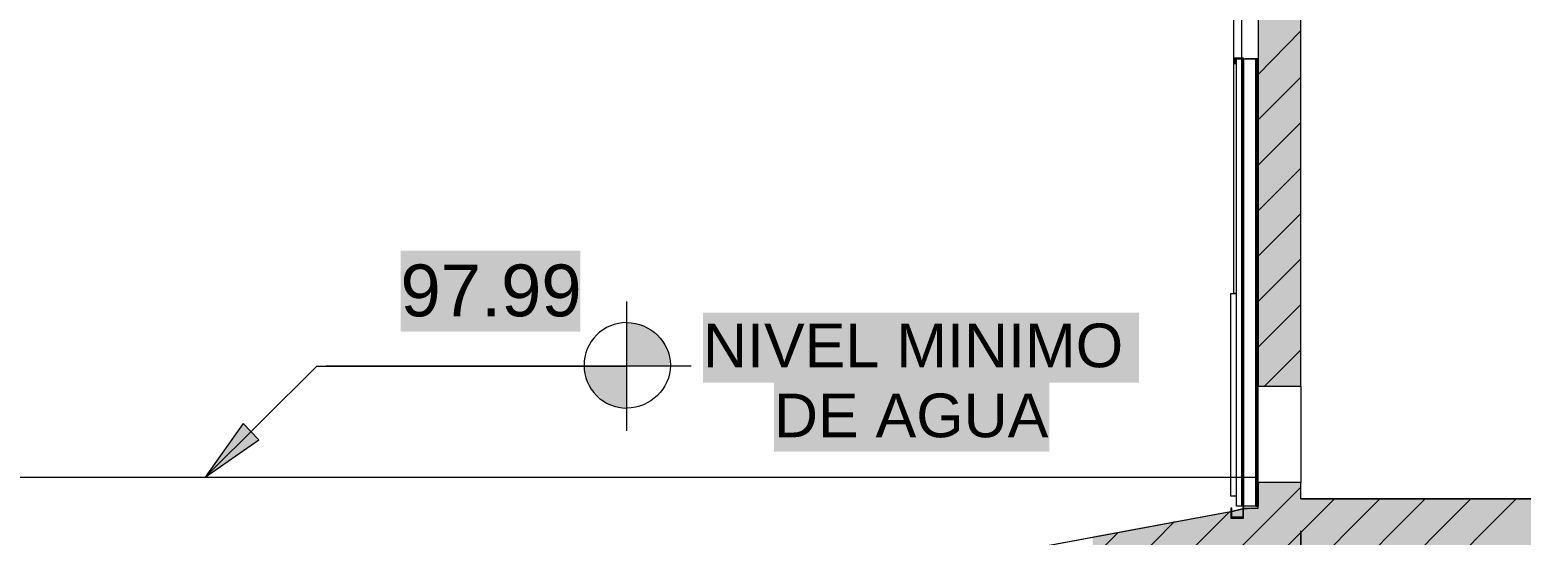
# Model space of a CAD drawing. Extents: x -187 to 52, y -9 to 65.
# Drawn here: x -126.67 to -119.73, y 31.73 to 34.08 of the extents above; entities that cross this region are included whole.
import ezdxf

# ---------------------------------------------------------------- set-up
doc = ezdxf.new("R2010")
doc.units = 0
doc.header["$MEASUREMENT"] = 0
doc.layers.add('PDF4_Geometría', color=7, linetype='Continuous')
doc.layers.add('PDF4_Texto', color=7, linetype='Continuous')
doc.layers.add('PDF4_Rellenos sólidos', color=7, linetype='Continuous', true_color=0xffffff)
doc.styles.add('PDF Arial', font='arial.ttf')

msp = doc.modelspace()

# ---------------------------------------------------------------- hatches: boundary and pattern name
at = {"layer": 'PDF4_Rellenos sólidos', "transparency": 33554559}
h = msp.add_hatch(color=256, dxfattribs=at)
h.paths.add_polyline_path([(-120.9495, 32.423), (-120.7507, 32.423), (-120.7507, 34.7955), (-120.9495, 34.7955)])
h.paths.add_polyline_path([(-120.7719, 31.8986), (-120.7507, 31.8986), (-120.7507, 31.9747), (-120.9495, 31.9747), (-120.9495, 31.869)])
for color, points in [(256, [(-124.9417, 33.0531), (-124.9417, 32.6767), (-124.1044, 32.6767), (-124.1044, 33.0531)]), (7, [(-123.6899, 32.5668), (-123.6942, 32.5668), (-123.6942, 32.5795), (-123.6984, 32.5795), (-123.6984, 32.5879), (-123.7026, 32.5879), (-123.7026, 32.6006), (-123.7068, 32.6006), (-123.7068, 32.6091), (-123.7111, 32.6091), (-123.7111, 32.6175), (-123.7153, 32.6175), (-123.7153, 32.626), (-123.7195, 32.6302), (-123.7238, 32.6302), (-123.7238, 32.6387), (-123.728, 32.6429), (-123.7322, 32.6429), (-123.7322, 32.6514), (-123.7534, 32.6725), (-123.7618, 32.6767), (-123.7661, 32.681), (-123.7745, 32.6852), (-123.7787, 32.6894), (-123.8041, 32.7021), (-123.8168, 32.7063), (-123.8253, 32.7106), (-123.838, 32.7148), (-123.8633, 32.719), (-123.8887, 32.719), (-123.8887, 32.516), (-123.6899, 32.516)]), (256, [(-123.5335, 32.7655), (-123.5335, 32.4399), (-121.5035, 32.4399), (-121.5035, 32.7655)]), (7, [(-123.9394, 32.3299), (-123.8887, 32.3215), (-123.8887, 32.516), (-124.0832, 32.516), (-124.0832, 32.4653), (-124.079, 32.4653), (-124.079, 32.4568), (-124.0748, 32.4568), (-124.0748, 32.4484), (-124.0706, 32.4484), (-124.0706, 32.4399), (-124.0663, 32.4399), (-124.0663, 32.4314), (-124.0621, 32.4314), (-124.0621, 32.4188), (-124.0579, 32.4188), (-124.0452, 32.4061), (-124.0452, 32.3976), (-124.0409, 32.3976), (-124.0283, 32.3849), (-124.0283, 32.3765), (-124.0198, 32.3765), (-123.9902, 32.3469)]), (256, [(-123.2036, 32.4399), (-123.2036, 32.1185), (-121.9222, 32.1185), (-121.9222, 32.4399)]), (256, [(-120.7507, 31.8986), (-120.7507, 31.5011), (-117.6043, 31.5011), (-117.6043, 31.8986)])]:
    msp.add_hatch(color=color, dxfattribs=at).paths.add_polyline_path(points)
h = msp.add_hatch(color=256, dxfattribs=at)
h.paths.add_polyline_path([(-121.7192, 31.3234), (-121.6938, 31.3277), (-121.6515, 31.3361), (-121.6261, 31.3403), (-121.5839, 31.3488), (-121.5585, 31.353), (-121.5162, 31.3615), (-121.4908, 31.3657), (-121.4485, 31.3742), (-121.4231, 31.3784), (-121.3809, 31.3869), (-121.3555, 31.3911), (-121.3132, 31.3996), (-121.2878, 31.4038), (-121.2455, 31.4122), (-121.2202, 31.4165), (-121.1779, 31.4249), (-121.1525, 31.4292), (-121.1102, 31.4376), (-121.0848, 31.4418), (-121.0425, 31.4503), (-121.0172, 31.4545), (-120.9749, 31.463), (-120.9495, 31.4672), (-120.9072, 31.4757), (-120.8818, 31.4799), (-120.8395, 31.4884), (-120.8142, 31.4926), (-120.7719, 31.5011), (-120.7507, 31.5011), (-120.7507, 31.8986), (-120.7719, 31.8986), (-120.9495, 31.869), (-120.9537, 31.8605), (-121.0172, 31.8563), (-121.0172, 31.8098), (-121.0721, 31.814), (-121.0764, 31.814), (-121.0764, 31.8394), (-121.0975, 31.8394), (-121.1187, 31.8351), (-121.144, 31.8309), (-121.1652, 31.8267), (-121.1905, 31.8225), (-121.2117, 31.8182), (-121.2371, 31.814), (-121.2794, 31.8055), (-121.3047, 31.8013), (-121.3259, 31.7971), (-121.3513, 31.7929), (-121.3724, 31.7886), (-121.3978, 31.7844), (-121.4401, 31.7759), (-121.4654, 31.7717), (-121.4866, 31.7675), (-121.512, 31.7633), (-121.5331, 31.759), (-121.5585, 31.7548), (-121.6008, 31.7463), (-121.6261, 31.7421), (-121.6473, 31.7379), (-121.6727, 31.7336), (-121.6938, 31.7294), (-121.7192, 31.7252)])
h.paths.add_polyline_path([(-121.0721, 31.814), (-121.0214, 31.814), (-121.0214, 31.8521), (-121.0383, 31.8521), (-121.0721, 31.8436)])

# ---------------------------------------------------------------- linework, layer by layer
at = {"layer": 'PDF4_Geometría', "lineweight": 9}
for points in [[(-121.0637, 35.4975), (-121.0637, 33.9455), (-121.0594, 33.9455), (-121.0637, 33.9455), (-121.0637, 32.8544)], [(-121.0256, 33.9497), (-121.0256, 35.4975)], [(-120.7507, 31.8986), (-117.9046, 31.8986), (-117.9046, 34.7955)], [(-120.9495, 33.8736), (-120.7507, 34.0766)], [(-121.0172, 33.9243), (-121.0172, 33.9497), (-121.0594, 33.9497), (-121.0594, 33.9243), (-121.0552, 33.9243), (-121.0552, 33.9455), (-121.0214, 33.9455), (-121.0214, 33.9243)], [(-121.0256, 31.8648), (-121.051, 31.8648), (-121.051, 33.9455), (-121.0256, 33.9455)], [(-121.0172, 33.9455), (-121.0172, 31.8648), (-121.0214, 31.8648), (-121.0214, 33.9455), (-121.0172, 33.9455), (-121.0129, 33.9455), (-120.9622, 33.9455), (-120.9622, 31.8648)], [(-121.0214, 33.9455), (-121.0214, 32.9305)], [(-120.9622, 33.9455), (-120.9579, 33.9455), (-121.0087, 33.9455)], [(-120.9495, 33.6621), (-120.7507, 33.8609)], [(-120.9495, 33.4507), (-120.7507, 33.6494)], [(-120.9495, 33.2392), (-120.7507, 33.438)], [(-120.9495, 33.0277), (-120.7507, 33.2265)], [(-120.9495, 32.8163), (-120.7507, 33.0151)], [(-121.0256, 32.9051), (-121.0214, 32.9051), (-121.0214, 31.8648), (-121.0256, 31.8648), (-121.051, 31.8648), (-121.051, 31.9113), (-121.0764, 31.9113), (-121.0764, 32.8544), (-121.051, 32.8544), (-121.0552, 32.8544), (-121.0594, 32.8544)], [(-123.8887, 32.2158), (-123.8887, 32.8163)], [(-120.9495, 32.6048), (-120.7507, 32.8036)], [(-120.9199, 32.423), (-120.7507, 32.5922)], [(-125.851, 32.0001), (-125.3308, 32.516), (-123.8887, 32.516)], [(-123.5884, 32.516), (-125.2885, 32.516)], [(-120.9495, 32.423), (-120.7507, 32.423), (-120.7507, 31.9747), (-120.9495, 31.9747)], [(-120.9495, 32.0085), (-120.9495, 32.4018)], [(-135.3368, 32.0001), (-120.9495, 32.0001)], [(-121.309, 31.3953), (-120.8184, 31.8859), (-120.7507, 31.9536)], [(-120.9495, 31.9662), (-120.9453, 31.9747)], [(-121.051, 31.4461), (-120.7507, 31.7421), (-120.5942, 31.8986)], [(-120.7888, 31.4926), (-120.7507, 31.5307), (-120.3828, 31.8986)], [(-120.5689, 31.5011), (-120.1713, 31.8986)], [(-120.4378, 31.8986), (-119.5243, 31.8986)], [(-120.3574, 31.5011), (-119.9599, 31.8986)], [(-120.146, 31.5011), (-119.7484, 31.8986)], [(-130.1435, 30.9005), (-126.147, 30.9005), (-121.0764, 31.8394)], [(-121.5712, 31.3488), (-121.0806, 31.8394)], [(-121.0721, 31.8394), (-121.0214, 31.8521)], [(-121.0172, 31.8521), (-120.9791, 31.8563)], [(-122.0913, 31.2515), (-121.7192, 31.6237), (-121.6008, 31.7421)], [(-121.8291, 31.3023), (-121.7192, 31.408), (-121.3386, 31.7929)]]:
    msp.add_lwpolyline(points, dxfattribs=at)
at = {"layer": 'PDF4_Geometría', "lineweight": 20}
for points in [[(-120.8861, 35.4975), (-120.9918, 35.4975), (-120.9918, 35.0958), (-120.9918, 34.7955), (-120.9495, 34.7955), (-120.9495, 32.423), (-120.7507, 32.423), (-120.7507, 34.7955), (-117.9046, 34.7955), (-117.9046, 31.8986), (-120.7507, 31.8986), (-120.7507, 31.9747), (-120.9495, 31.9747), (-120.9495, 31.8648)], [(-135.2099, 31.8394), (-134.9181, 31.7844), (-130.1435, 30.9005), (-126.147, 30.9005), (-121.7192, 31.721), (-121.0764, 31.8394)], [(-121.0214, 31.8521), (-121.0721, 31.8394)], [(-120.9791, 31.8563), (-121.0172, 31.8521)]]:
    msp.add_lwpolyline(points, dxfattribs=at)
at = {"layer": 'PDF4_Geometría', "lineweight": 9}
for points in [[(-121.0256, 33.9455), (-121.0256, 31.8648), (-121.0256, 32.9051)], [(-120.9579, 31.8648), (-120.9622, 31.8648), (-120.9579, 31.8648), (-120.9537, 31.8648), (-120.9495, 31.8648), (-120.9495, 33.9455), (-120.9537, 33.9455), (-120.9579, 33.9455), (-120.9622, 33.9455), (-120.9579, 33.9455)], [(-125.851, 32.0001), (-125.6015, 32.1735), (-125.6734, 32.2496)], [(-121.0172, 31.8648), (-121.0172, 31.8605), (-121.0214, 31.8605), (-121.0214, 31.8563), (-121.0214, 31.814), (-121.0256, 31.814), (-121.0679, 31.814), (-121.0721, 31.814), (-121.0721, 31.8182), (-121.0721, 31.8521), (-121.0721, 31.8563), (-121.0764, 31.8563), (-121.0764, 31.8521), (-121.0764, 31.814), (-121.0764, 31.8098), (-121.0721, 31.8098), (-121.0214, 31.8098), (-121.0172, 31.8098), (-121.0172, 31.8563), (-121.0129, 31.8563), (-120.9495, 31.8563), (-120.9495, 31.8648)], [(-120.7507, 31.7506), (-120.7507, 29.0144), (-120.7507, 28.7733), (-120.7507, 29.0144)]]:
    msp.add_lwpolyline(points, close=True, dxfattribs=at)
msp.add_lwpolyline([(-123.8887, 32.719, 0.414894), (-124.0875, 32.5203, 0.414894), (-123.8887, 32.3215)], format="xyb", dxfattribs=at)
for points in [[(-123.8887, 32.719), (-123.7787, 32.719), (-123.6857, 32.6302), (-123.6857, 32.5203)], [(-123.6857, 32.5203), (-123.6857, 32.4103), (-123.7787, 32.3215), (-123.8887, 32.3215)]]:
    msp.add_open_spline(points, degree=3, dxfattribs=at)
at = {"layer": 'PDF4_Rellenos sólidos', "color": 7, "lineweight": 9, "transparency": 33554559}
msp.add_solid([(-125.851, 32.0001), (-125.6015, 32.1735), (-125.6734, 32.2496)], dxfattribs=at)

# ---------------------------------------------------------------- texts
at = {"layer": 'PDF4_Texto', "attachment_point": 7, "style": 'PDF Arial'}
for s, insert, char_height in [('97.99', (-124.9417, 32.7445), 0.24117), ('NIVEL MINIMO', (-123.5334, 32.5083), 0.203205), ('DE AGUA', (-123.2035, 32.1827), 0.2032)]:
    msp.add_mtext(s, dxfattribs=dict(at, insert=insert, char_height=char_height))

doc.saveas('drawing.dxf')
